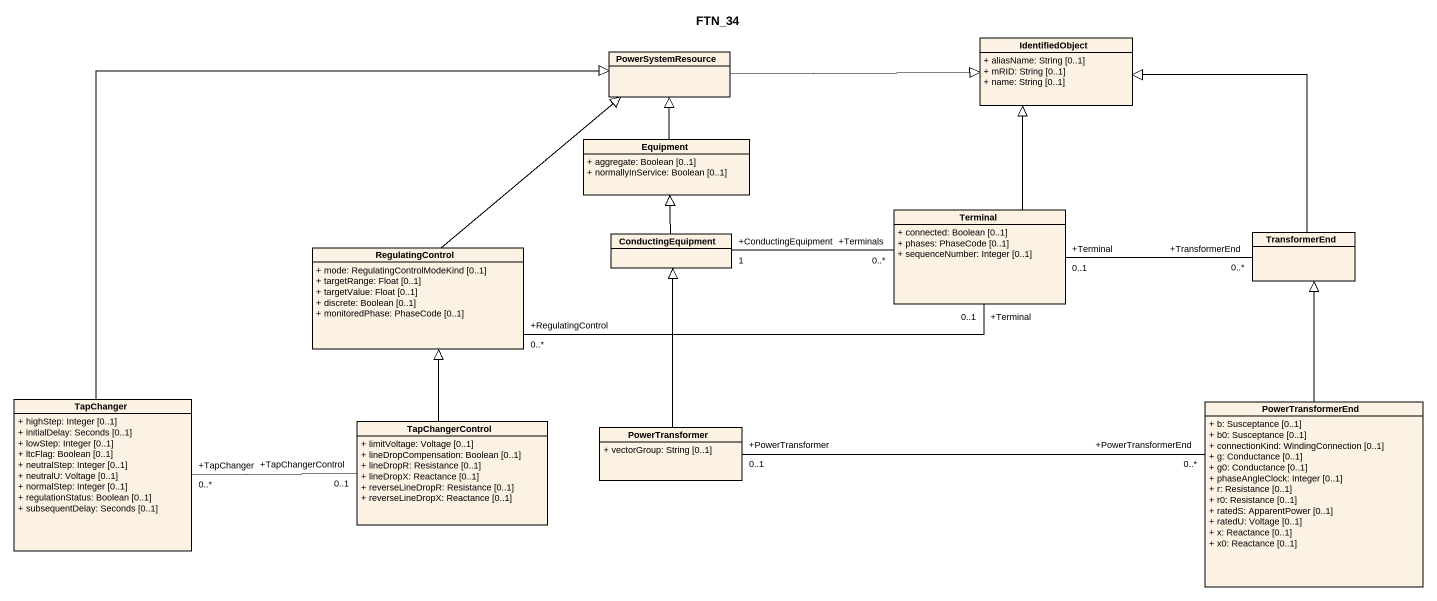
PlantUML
@startuml
title FTN_34
hide circle
hide empty members
skinparam classAttributeIconSize 0
class IdentifiedObject {
  + aliasName: String [0..1]
  + mRID: String [0..1]
  + name: String [0..1]
}
class PowerSystemResource
class Equipment {
  + aggregate: Boolean [0..1]
  + normallyInService: Boolean [0..1]
}
class ConductingEquipment
class Terminal {
  + connected: Boolean [0..1]
  + phases: PhaseCode [0..1]
  + sequenceNumber: Integer [0..1]
}
class TransformerEnd
class RegulatingControl {
  + mode: RegulatingControlModeKind [0..1]
  + targetRange: Float [0..1]
  + targetValue: Float [0..1]
  + discrete: Boolean [0..1]
  + monitoredPhase: PhaseCode [0..1]
}
class TapChanger {
  + highStep: Integer [0..1]
  + initialDelay: Seconds [0..1]
  + lowStep: Integer [0..1]
  + ltcFlag: Boolean [0..1]
  + neutralStep: Integer [0..1]
  + neutralU: Voltage [0..1]
  + normalStep: Integer [0..1]
  + regulationStatus: Boolean [0..1]
  + subsequentDelay: Seconds [0..1]
}
class TapChangerControl {
  + limitVoltage: Voltage [0..1]
  + lineDropCompensation: Boolean [0..1]
  + lineDropR: Resistance [0..1]
  + lineDropX: Reactance [0..1]
  + reverseLineDropR: Resistance [0..1]
  + reverseLineDropX: Reactance [0..1]
}
class PowerTransformer {
  + vectorGroup: String [0..1]
}
class PowerTransformerEnd {
  + b: Susceptance [0..1]
  + b0: Susceptance [0..1]
  + connectionKind: WindingConnection [0..1]
  + g: Conductance [0..1]
  + g0: Conductance [0..1]
  + phaseAngleClock: Integer [0..1]
  + r: Resistance [0..1]
  + r0: Resistance [0..1]
  + ratedS: ApparentPower [0..1]
  + ratedU: Voltage [0..1]
  + x: Reactance [0..1]
  + x0: Reactance [0..1]
}
PowerSystemResource -right-|> IdentifiedObject
Equipment -up-|> PowerSystemResource
ConductingEquipment -up-|> Equipment
Terminal -up-|> IdentifiedObject
Terminal "+Terminals\n0..*" -left- "+ConductingEquipment\n1" ConductingEquipment
Terminal "+Terminal\n0..1" -left- "+RegulatingControl\n0..*" RegulatingControl
TransformerEnd -up-|> IdentifiedObject
TransformerEnd "+TransformerEnd\n0..*" -left- "+Terminal\n0..1" Terminal
RegulatingControl -up-|> PowerSystemResource
TapChanger -up-|> PowerSystemResource
TapChanger "+TapChanger\n0..*" -right- "+TapChangerControl\n0..1" TapChangerControl
TapChangerControl -up-|> RegulatingControl
PowerTransformer -up-|> ConductingEquipment
PowerTransformer "+PowerTransformer\n0..1" -right- "+PowerTransformerEnd\n0..*" PowerTransformerEnd
PowerTransformerEnd -up-|> TransformerEnd
@enduml
